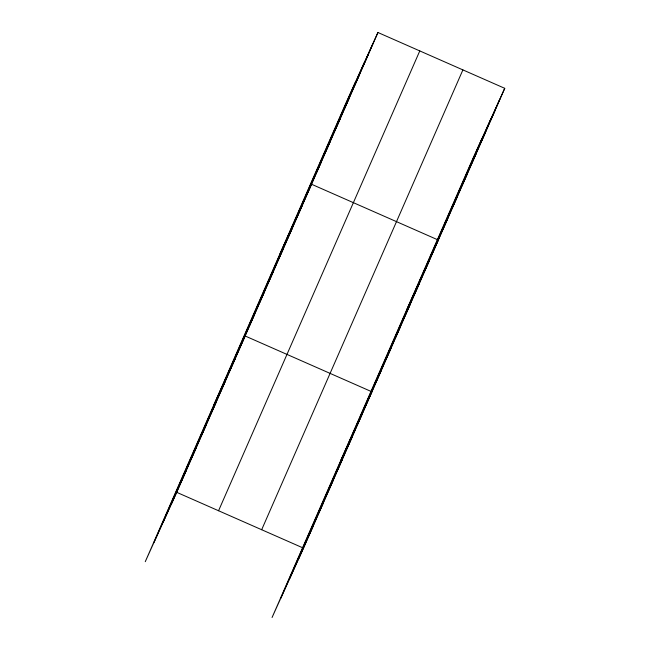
<?xml version="1.0" encoding="UTF-8"?>
<svg xmlns="http://www.w3.org/2000/svg" width="650" height="650" viewBox="0 0 650 650"><rect width="100%" height="100%" fill="white"/><g stroke="black" fill="none" stroke-linecap="round" stroke-linejoin="round"><path stroke-width="0.97" d="M154.001 542.401L355.233 82.566M163.02 522.527L364.244 62.701M171.763 503.246L372.994 43.42M377.942 32.5L346.483 101.855L145.259 561.681L176.719 492.326L377.942 32.5L504.741 88.319L303.517 548.145L272.058 617.5L473.281 157.674L504.741 88.319M218.562 510.746L419.786 50.919M261.674 529.726L462.898 69.899M280.8 598.219L482.032 138.385M289.819 578.346L491.043 118.519M298.561 559.065L499.793 99.239M363.504 65.097L368.461 54.178M354.023 86.775L358.971 75.855M344.533 108.452L349.489 97.532M335.043 130.13L339.999 119.21M325.561 151.808L330.509 140.888M316.071 173.485L321.027 162.565M280.077 253.597L311.537 184.243L438.336 240.061L406.876 309.416M297.099 216.84L302.055 205.92M287.617 238.518L292.565 227.597M278.127 260.195L283.083 249.275M268.645 281.873L273.593 270.952M259.155 303.55L264.103 292.63M249.665 325.227L254.621 314.308M213.671 405.34L245.131 335.985L371.93 391.804L340.47 461.159M230.409 369.241L235.357 358.321M220.634 391.576L225.582 380.656M210.86 413.904L215.808 402.992M201.086 436.239L206.042 425.327M191.311 458.575L196.268 447.655M181.537 480.911L186.493 469.991M490.303 120.916L495.259 109.996M480.821 142.594L485.769 131.674M471.331 164.271L476.288 153.351M461.849 185.949L466.798 175.029M452.359 207.626L457.316 196.706M442.869 229.304L447.826 218.384M423.898 272.659L428.854 261.739M414.416 294.336L419.364 283.416M404.926 316.014L409.882 305.094M395.444 337.691L400.392 326.771M385.954 359.369L390.91 348.449M376.464 381.046L381.42 370.126M357.207 425.059L362.156 414.139M347.433 447.387L352.389 436.475M337.659 469.723L342.615 458.811M327.884 492.058L332.841 481.146M318.11 514.394L323.066 503.474M308.336 536.729L313.292 525.809M176.719 492.326L303.517 548.145"/></g></svg>
